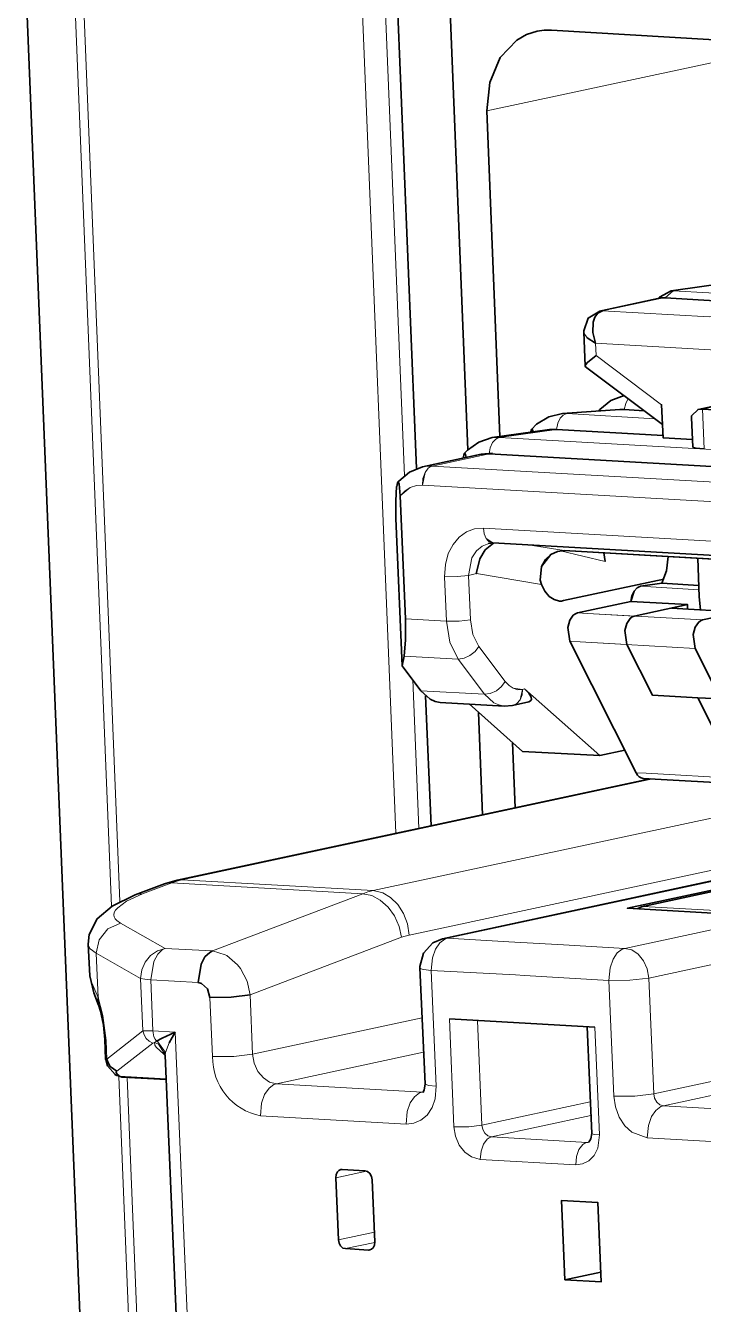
# Model space of a CAD drawing. Header units: millimetres. Extents: x 0 to 174, y 0 to 33.
# Drawn here: x 26.855 to 27.322, y 26.521 to 27.403 of the extents above; entities that cross this region are included whole.
import ezdxf

# ---------------------------------------------------------------- set-up
doc = ezdxf.new("R2010")
doc.units = ezdxf.units.MM
doc.layers.add('PDF_Geomertry', color=7, linetype='Continuous', true_color=0x405f80)

# ---------------------------------------------------------------- blocks, each defined once
blk = doc.blocks.new('SYM_BSB04473_001')
at = {"layer": 'PDF_Geomertry', "color": 7, "lineweight": 13}
for points in [[(-0.4041, 2.97438), (-0.40396, 2.96882), (-0.40368, 2.96327), (-0.3891, 2.60465)], [(-0.58521, 2.31104), (-0.61104, 2.95021), (-0.41965, 2.96313), (-0.39507, 2.35813)], [(-0.61104, 2.95021), (-0.61424, 2.94993), (-0.61687, 2.94952), (-0.5909, 2.30785)], [(-0.14424, 2.89646), (-0.33229, 2.85618)], [(-0.13701, 2.72299), (-0.17896, 2.7141), (-0.25271, 2.71826), (-0.21063, 2.72729)], [(-0.26549, 2.70368), (-0.26521, 2.70257), (-0.26312, 2.69979)], [(-0.21188, 2.65354), (-0.25701, 2.68757), (-0.25743, 2.6959), (-0.17424, 2.69118), (-0.1259, 2.70146), (-0.17424, 2.69118), (-0.25743, 2.6959), (-0.25701, 2.68757), (-0.21188, 2.65354), (-0.25701, 2.68757), (-0.25743, 2.6959), (-0.17424, 2.69118), (-0.12326, 2.70202), (0.27146, 2.67965)], [(-0.3766, 2.61077), (-0.37326, 2.61132), (-0.36993, 2.61132), (-0.33062, 2.61979), (-0.36993, 2.61132), (-0.37326, 2.61132), (-0.3766, 2.61077), (-0.37326, 2.61132), (-0.36993, 2.61132), (-0.33062, 2.61979), (-0.32993, 2.62382), (-0.3284, 2.62743), (-0.32618, 2.62993), (-0.32493, 2.63063), (-0.32368, 2.63104), (0.35854, 2.59229)], [(0.33799, 2.55549), (0.33285, 2.56215), (0.32701, 2.56715), (0.32063, 2.57063), (0.31215, 2.57257), (0.3516, 2.5809), (0.35229, 2.58507), (0.35382, 2.58868), (0.3559, 2.59118), (0.35715, 2.59188), (0.35854, 2.59229), (-0.32368, 2.63104), (-0.32493, 2.63063), (-0.32618, 2.62993), (-0.3284, 2.62743), (-0.32993, 2.62382), (-0.33062, 2.61979)], [(-0.32965, 2.61993), (-0.33299, 2.61993), (-0.33618, 2.61952)], [(0.30563, 2.55924), (-0.3766, 2.59813), (-0.3809, 2.59785), (-0.38507, 2.59646), (-0.38882, 2.5941), (-0.39201, 2.59077), (-0.38882, 2.5941), (-0.38507, 2.59646), (-0.3809, 2.59785), (-0.3766, 2.59813), (-0.37493, 2.60688), (-0.37271, 2.60979), (-0.37132, 2.61077), (-0.36993, 2.61132), (0.31215, 2.57257)], [(0.30563, 2.55924), (0.3059, 2.56382), (0.30729, 2.56799), (0.30951, 2.57104), (0.31076, 2.57202), (0.31215, 2.57257), (-0.36993, 2.61132), (-0.37132, 2.61077), (-0.37271, 2.60979), (-0.37493, 2.60688), (-0.37632, 2.60271), (-0.3766, 2.59813)], [(0.3216, 2.55021), (0.31424, 2.55674), (0.30993, 2.55854), (0.30563, 2.55924), (-0.3766, 2.59813), (-0.3809, 2.59785), (-0.38507, 2.59646), (-0.39201, 2.59077)], [(0.26604, 2.53424), (-0.33465, 2.5684), (-0.34076, 2.56799), (-0.34632, 2.56591), (-0.35132, 2.56229), (-0.35563, 2.55729), (-0.35896, 2.55104), (-0.3609, 2.54354), (-0.36146, 2.53493), (-0.36007, 2.50438), (-0.3884, 2.5059), (-0.36007, 2.50438), (-0.36146, 2.53493), (-0.35271, 2.53507), (-0.34493, 2.5359), (-0.34257, 2.54813), (-0.33951, 2.55285), (-0.33563, 2.55618), (-0.33104, 2.55799), (-0.33563, 2.55618), (-0.33951, 2.55285), (-0.34257, 2.54813), (-0.34493, 2.5359), (-0.35271, 2.53507), (-0.36146, 2.53493), (-0.3609, 2.54354), (-0.35896, 2.55104), (-0.35563, 2.55729), (-0.35132, 2.56229), (-0.34632, 2.56591), (-0.34076, 2.56799), (-0.33465, 2.5684), (0.26604, 2.53424)], [(0.32521, 2.46535), (0.29701, 2.46701), (0.29576, 2.49757), (0.29451, 2.5059), (0.29187, 2.51396), (0.28785, 2.52104), (0.28271, 2.52688), (0.27687, 2.53104), (0.26604, 2.53424), (-0.33465, 2.5684), (-0.34076, 2.56799), (-0.34632, 2.56591), (-0.35132, 2.56229), (-0.35563, 2.55729), (-0.35896, 2.55104), (-0.3609, 2.54354), (-0.36146, 2.53493), (-0.36007, 2.50438), (-0.3884, 2.5059)], [(-0.33465, 2.5684), (-0.3341, 2.56451), (-0.33271, 2.56132), (-0.33174, 2.56007), (-0.33062, 2.5591), (-0.32826, 2.55827)], [(-0.33104, 2.55799), (-0.33563, 2.55618), (-0.33951, 2.55285), (-0.34257, 2.54813), (-0.34493, 2.5359), (-0.35271, 2.53507), (-0.36146, 2.53493)], [(-0.3009, 2.5566), (-0.27896, 2.55299)], [(-0.30632, 2.45771), (-0.30771, 2.45729), (-0.3141, 2.45813), (-0.31701, 2.45993), (-0.31979, 2.46285), (-0.33785, 2.48702), (-0.34188, 2.49521), (-0.34354, 2.50535), (-0.34493, 2.5359), (-0.33937, 2.53715), (-0.29465, 2.52965)], [(-0.33785, 2.48702), (-0.34035, 2.48354), (-0.34396, 2.48063), (-0.34799, 2.47882), (-0.35201, 2.47827), (-0.35771, 2.48979), (-0.36007, 2.50438), (-0.35132, 2.50438), (-0.34354, 2.50535)], [(-0.23076, 2.50785), (-0.26285, 2.50965), (-0.26993, 2.51007), (-0.26285, 2.50965), (-0.18368, 2.50521), (-0.26285, 2.50965), (-0.26993, 2.51007)], [(-0.2359, 2.48826), (-0.26799, 2.49007), (-0.27507, 2.49049), (-0.26799, 2.49007), (-0.18882, 2.48563), (-0.26799, 2.49007), (-0.27507, 2.49049)], [(-0.31979, 2.46285), (-0.32229, 2.45924), (-0.32576, 2.45632), (-0.32993, 2.45451), (-0.33382, 2.45396), (-0.35201, 2.47827), (-0.38937, 2.48035)], [(-0.37924, 2.36146), (-0.3834, 2.4641)], [(-0.37771, 2.45646), (-0.33382, 2.45396), (-0.32757, 2.44813), (-0.3241, 2.4466), (-0.32049, 2.4459)], [(-0.31465, 2.44632), (-0.31312, 2.44688), (-0.31174, 2.44771), (-0.30938, 2.45007), (-0.30799, 2.45354), (-0.30771, 2.45729)], [(-0.02465, 2.41021), (-0.00437, 2.4091), (0.00826, 2.40841), (-0.41063, 2.31868), (-0.54243, 2.32618), (-0.5459, 2.32521), (-0.54952, 2.32396), (-0.55201, 2.32396), (-0.55451, 2.32327)], [(-0.3859, 2.28799), (0.03299, 2.37785), (0.03188, 2.38535), (0.02924, 2.39257), (0.02521, 2.39882), (0.02035, 2.40368), (0.01479, 2.40688), (0.00826, 2.40841), (0.00924, 2.40854), (0.01021, 2.40854)], [(-0.15896, 2.39591), (-0.22243, 2.39952), (-0.22951, 2.39993)], [(-0.21799, 2.39563), (-0.54243, 2.32618), (-0.5441, 2.32604), (-0.54576, 2.3259)], [(-0.36285, 2.28549), (-0.36118, 2.28577), (-0.35951, 2.28577), (-0.16007, 2.32854)], [(-0.56965, 2.31632), (-0.54952, 2.32396), (-0.41771, 2.31646), (-0.41424, 2.31771), (-0.41063, 2.31868), (-0.4041, 2.31715), (-0.39868, 2.31396), (-0.39368, 2.3091), (-0.38965, 2.30285), (-0.38701, 2.29563), (-0.3859, 2.28799), (-0.38854, 2.28729), (-0.39118, 2.28646), (-0.39285, 2.29396), (-0.3959, 2.30118), (-0.40035, 2.30729), (-0.40576, 2.31215), (-0.4116, 2.31521), (-0.41771, 2.31646), (-0.52146, 2.27702), (-0.5541, 2.27882), (-0.5559, 2.27799), (-0.5591, 2.27479), (-0.56187, 2.26979), (-0.56396, 2.25715), (-0.56812, 2.25757), (-0.5709, 2.25813), (-0.56937, 2.22188), (-0.56243, 2.22188), (-0.56174, 2.21785), (-0.5609, 2.21618), (-0.55993, 2.21493), (-0.56132, 2.21396), (-0.55868, 2.21285), (-0.5541, 2.20549), (-0.5541, 2.20493)], [(-0.02132, 2.30118), (-0.22063, 2.2584), (-0.22174, 2.26465), (-0.22438, 2.27035), (-0.22812, 2.27479), (-0.23243, 2.27771), (-0.23715, 2.27882), (-0.03785, 2.3216)], [(-0.14368, 2.32604), (-0.14299, 2.32521), (-0.22451, 2.30771), (-0.15382, 2.30368), (-0.07243, 2.32118), (-0.06521, 2.3216)], [(-0.57465, 2.31563), (-0.57229, 2.31618), (-0.56965, 2.31632), (-0.58076, 2.31132), (-0.58674, 2.30688), (-0.58826, 2.30507), (-0.5891, 2.30354), (-0.58937, 2.30202), (-0.5891, 2.30063), (-0.58854, 2.29924), (-0.58729, 2.29799), (-0.58479, 2.29618)], [(-0.39118, 2.28646), (-0.49549, 2.24674), (-0.49757, 2.25618), (-0.50215, 2.26493), (-0.5041, 2.26757), (-0.5116, 2.27382), (-0.51257, 2.27438), (-0.52146, 2.27702)], [(-0.3784, 2.26549), (-0.3784, 2.26535), (-0.37826, 2.26521), (-0.37812, 2.26507), (-0.37771, 2.26479), (-0.37604, 2.26438), (-0.37063, 2.26368), (-0.36979, 2.27229), (-0.36771, 2.27827), (-0.36465, 2.28271), (-0.36132, 2.28521), (-0.35951, 2.28577), (-0.31715, 2.28341), (-0.27951, 2.28118), (-0.23715, 2.27882), (-0.23896, 2.27827), (-0.24243, 2.27577), (-0.24535, 2.27132), (-0.24743, 2.26535), (-0.24826, 2.25674), (-0.23368, 2.25688), (-0.22063, 2.2584), (-0.21729, 2.17854), (-0.23021, 2.17702), (-0.24479, 2.17688), (-0.24368, 2.16952), (-0.24104, 2.16257), (-0.23715, 2.1566), (-0.23229, 2.15215), (-0.22174, 2.14827), (-0.2209, 2.15674), (-0.21882, 2.16285), (-0.2159, 2.16715), (-0.21243, 2.16979), (-0.21063, 2.17035), (-0.11035, 2.16465)], [(-0.60701, 2.28174), (-0.6066, 2.28007), (-0.60563, 2.2784), (-0.6016, 2.27549), (-0.60021, 2.24507), (-0.60549, 2.25715), (-0.60604, 2.25979)], [(-0.4709, 0.43118), (-0.54715, 2.22104), (-0.56243, 2.22188), (-0.56396, 2.25715), (-0.53132, 2.25535)], [(-0.24479, 2.17688), (-0.24826, 2.25674), (-0.30632, 2.26007), (-0.31257, 2.26049), (-0.37063, 2.26368), (-0.36715, 2.18382)], [(-0.59563, 2.21604), (-0.59563, 2.21604), (-0.59549, 2.2159), (-0.59535, 2.21577), (-0.59465, 2.21535), (-0.59687, 2.23257), (-0.60021, 2.24507)], [(-0.3759, 2.20729), (-0.47729, 2.18549), (-0.48201, 2.1866), (-0.48632, 2.18951), (-0.49021, 2.19396), (-0.49271, 2.19966), (-0.49382, 2.2059), (-0.50674, 2.20438), (-0.52132, 2.20424), (-0.52313, 2.24507)], [(-0.37688, 2.2309), (-0.49382, 2.2059), (-0.49549, 2.24674)], [(-0.59465, 2.21535), (-0.5941, 2.20257), (-0.56937, 2.22188), (-0.56854, 2.21924), (-0.56701, 2.21674), (-0.56507, 2.21479), (-0.56257, 2.21354)], [(-0.35507, 2.1559), (-0.35813, 2.23021)], [(-0.33882, 2.2291), (-0.33576, 2.15702), (-0.34479, 2.1559), (-0.35507, 2.1559), (-0.35396, 2.14938), (-0.35132, 2.14327), (-0.34757, 2.1384), (-0.34285, 2.13507), (-0.33688, 2.1334), (-0.33632, 2.1391), (-0.33465, 2.14396), (-0.33215, 2.14729), (-0.33062, 2.14827), (-0.3291, 2.14882), (-0.26326, 2.14507), (-0.26174, 2.14549)], [(-0.25465, 2.15021), (-0.25785, 2.22452)], [(-0.55493, 2.2059), (-0.56021, 2.21063), (-0.56104, 2.21216), (-0.56132, 2.21396), (-0.56257, 2.21354), (-0.58743, 2.19424)], [(-0.55993, 2.21479), (-0.55896, 2.21438), (-0.55382, 2.20715), (-0.5541, 2.20549)], [(-0.55132, 2.21368), (-0.55382, 2.20715)], [(-0.55424, 2.20577), (-0.55465, 2.20577), (-0.55493, 2.2059), (-0.55424, 2.20535)], [(-0.59424, 2.20257), (-0.59507, 2.20215)], [(-0.10035, 2.20354), (-0.21729, 2.17854), (-0.21674, 2.17549), (-0.21521, 2.17285), (-0.21312, 2.17104), (-0.21063, 2.17035), (-0.09993, 2.1941)], [(-0.58854, 2.19188), (-0.58715, 2.19104), (-0.58549, 2.19076), (-0.58452, 2.19021), (-0.5834, 2.19007)], [(-0.50521, 0.19743), (-0.58604, 2.19049)], [(-0.5534, 2.18896), (-0.58549, 2.19076), (-0.58563, 2.19091)], [(-0.52715, 0.88146), (-0.58021, 2.18979)], [(-0.48826, 2.16341), (-0.38799, 2.15771), (-0.38715, 2.16632), (-0.38507, 2.17229), (-0.38215, 2.1766), (-0.37868, 2.17924), (-0.37688, 2.17979), (-0.37632, 2.17979), (-0.37562, 2.17993)], [(-0.37493, 2.18549), (-0.37493, 2.18549), (-0.37493, 2.18535), (-0.37479, 2.18521), (-0.37424, 2.18493), (-0.37257, 2.18438), (-0.36715, 2.18382), (-0.36798, 2.17521), (-0.37007, 2.1691), (-0.37354, 2.16396), (-0.37771, 2.16035), (-0.38271, 2.15827), (-0.38799, 2.15771)], [(-0.26104, 2.17299), (-0.33576, 2.15702), (-0.33507, 2.15396), (-0.33368, 2.15146), (-0.3316, 2.14966), (-0.3291, 2.14882), (-0.26063, 2.16354)], [(-0.22174, 2.14827), (-0.12132, 2.14257), (-0.12063, 2.15104), (-0.1184, 2.15715), (-0.11549, 2.16146), (-0.11202, 2.16396), (-0.11035, 2.16465), (-0.10868, 2.16465), (-0.10701, 2.16493)], [(-0.27104, 2.12965), (-0.26632, 2.13021), (-0.26201, 2.13243), (-0.2584, 2.13604), (-0.2559, 2.14104), (-0.25465, 2.15021), (-0.2584, 2.15063), (-0.25965, 2.15091), (-0.25993, 2.15118), (-0.26007, 2.15118), (-0.26007, 2.15132), (-0.26007, 2.15132)], [(-0.33688, 2.1334), (-0.27104, 2.12965), (-0.27049, 2.13535), (-0.26882, 2.14021), (-0.26618, 2.14354), (-0.26479, 2.14452), (-0.26326, 2.14507), (-0.26257, 2.14507), (-0.26201, 2.14521)], [(-0.43646, 2.12077), (-0.41535, 2.12535)], [(-0.40979, 2.08327), (-0.43465, 2.07799)], [(-0.42965, 2.07188), (-0.40951, 2.07618)], [(-0.41201, 2.07132), (-0.41396, 2.0709)]]:
    blk.add_lwpolyline(points, dxfattribs=at)
at = {"layer": 'PDF_Geomertry', "color": 7, "lineweight": 35}
for points in [[(-0.39549, 2.97424), (-0.39535, 2.96854), (-0.39521, 2.96285), (-0.38076, 2.60952)], [(-0.35965, 2.97313), (-0.35965, 2.97174), (-0.35951, 2.97049), (-0.34549, 2.62243)], [(-0.32326, 2.6316), (-0.33229, 2.85618), (-0.33035, 2.87577), (-0.32313, 2.89285), (-0.31174, 2.90479), (-0.30493, 2.90882), (-0.29771, 2.91118), (-0.29271, 2.91188), (-0.28771, 2.91188), (-0.03979, 2.89702), (-0.03813, 2.89702), (-0.03646, 2.89729), (-0.03229, 2.8991), (-0.02882, 2.90229), (-0.02618, 2.90688), (-0.02493, 2.91563), (-0.02451, 2.92396), (-0.02271, 2.93188)], [(-0.13701, 2.72299), (-0.20952, 2.72715), (-0.21021, 2.72715), (-0.21063, 2.72729), (-0.21229, 2.72715), (-0.25465, 2.71813), (-0.25368, 2.71826), (-0.25271, 2.71826), (-0.2559, 2.7166), (-0.25785, 2.71382), (-0.25896, 2.71049), (-0.25924, 2.70326), (-0.25743, 2.6959), (-0.26312, 2.69979), (-0.25743, 2.6959), (-0.25924, 2.70326), (-0.25896, 2.71049), (-0.25785, 2.71382), (-0.2559, 2.7166), (-0.25271, 2.71826), (-0.25368, 2.71826), (-0.25465, 2.71813), (-0.21229, 2.72715), (-0.21063, 2.72729), (-0.21021, 2.72715), (-0.20952, 2.72715), (-0.13701, 2.72299)], [(-0.26312, 2.69979), (-0.25743, 2.6959), (-0.25924, 2.70326), (-0.25896, 2.71049), (-0.25785, 2.71382), (-0.2559, 2.7166), (-0.25271, 2.71826), (-0.25368, 2.71826), (-0.25465, 2.71813), (-0.21229, 2.72715)], [(-0.25451, 2.71813), (-0.26243, 2.71327), (-0.26549, 2.70451), (-0.26549, 2.70368), (-0.26451, 2.68035)], [(-0.25701, 2.68757), (-0.26299, 2.68271), (-0.26424, 2.68118), (-0.26451, 2.68035), (-0.26424, 2.67979), (-0.21118, 2.63993)], [(-0.2541, 2.64924), (-0.25437, 2.64993), (-0.25451, 2.65007), (-0.25465, 2.65007), (-0.25479, 2.64993), (-0.25479, 2.64993), (-0.25521, 2.64924), (-0.25479, 2.64993), (-0.25437, 2.65035), (-0.24688, 2.65646), (-0.23771, 2.65993), (-0.24688, 2.65646), (-0.25437, 2.65035), (-0.25479, 2.64993)], [(-0.21188, 2.65354), (-0.2109, 2.63077), (-0.21188, 2.65354), (-0.2109, 2.63077), (-0.19062, 2.62952), (-0.2109, 2.63077)], [(-0.12882, 2.64743), (-0.18368, 2.65049), (-0.18674, 2.65035), (-0.19118, 2.64591), (-0.19118, 2.64465), (-0.19035, 2.62452), (-0.19035, 2.62452), (-0.19035, 2.62438), (-0.19021, 2.62438), (-0.18979, 2.6241), (-0.18826, 2.62368), (-0.18257, 2.62313)], [(-0.18257, 2.62313), (-0.18826, 2.62368), (-0.18979, 2.6241), (-0.19021, 2.62438), (-0.19035, 2.62438), (-0.19035, 2.62452), (-0.19035, 2.62452), (-0.19118, 2.64465), (-0.19118, 2.64591), (-0.18674, 2.65035), (-0.13924, 2.66049), (-0.18674, 2.65035), (-0.18368, 2.65049), (-0.12882, 2.64743)], [(-0.30049, 2.63479), (-0.3009, 2.63632), (-0.30104, 2.6366), (-0.30118, 2.63674), (-0.30132, 2.63674), (-0.30146, 2.6366), (-0.30201, 2.63479), (-0.30146, 2.6366), (-0.29799, 2.64007), (-0.28965, 2.64521), (-0.28021, 2.64743), (-0.24076, 2.65021), (-0.23757, 2.65021), (-0.22382, 2.64938), (-0.23757, 2.65021), (-0.24076, 2.65021), (-0.28021, 2.64743), (-0.28965, 2.64521), (-0.29799, 2.64007), (-0.30146, 2.6366)], [(0.3516, 2.5809), (-0.33062, 2.61979), (-0.33715, 2.61924), (-0.3766, 2.61077), (-0.38563, 2.60715), (-0.39299, 2.60091), (-0.39368, 2.60007), (-0.39354, 2.60021), (-0.39354, 2.60021), (-0.3934, 2.60021), (-0.3934, 2.60021), (-0.39312, 2.59993), (-0.39285, 2.5991), (-0.39201, 2.59077), (-0.3884, 2.5059), (-0.38826, 2.4916), (-0.38937, 2.48035), (-0.39063, 2.47368), (-0.39493, 2.57507), (-0.39507, 2.57743), (-0.39507, 2.58729), (-0.39451, 2.59716), (-0.39507, 2.58729), (-0.39507, 2.57743), (-0.39493, 2.57507), (-0.39063, 2.47368), (-0.37771, 2.45646), (-0.37146, 2.45063), (-0.36798, 2.4491), (-0.36438, 2.44841), (-0.32049, 2.4459), (-0.31465, 2.44632), (-0.3034, 2.44882), (-0.30215, 2.44938), (-0.3016, 2.45035), (-0.30174, 2.45202), (-0.3034, 2.45465), (-0.30632, 2.45771), (-0.25451, 2.41174), (-0.30632, 2.45771), (-0.3034, 2.45465), (-0.30174, 2.45202), (-0.3016, 2.45035), (-0.30215, 2.44938), (-0.3034, 2.44882), (-0.31465, 2.44632), (-0.32049, 2.4459), (-0.36438, 2.44841), (-0.36798, 2.4491), (-0.37146, 2.45063), (-0.37771, 2.45646), (-0.39063, 2.47368), (-0.38937, 2.48035), (-0.38826, 2.4916), (-0.3884, 2.5059), (-0.39201, 2.59077), (-0.3884, 2.5059), (-0.38826, 2.4916), (-0.38937, 2.48035), (-0.39063, 2.47368)], [(-0.3284, 2.62007), (-0.33618, 2.61952), (-0.3766, 2.61077), (-0.38563, 2.60715), (-0.39299, 2.60091), (-0.39396, 2.59979)], [(0.3516, 2.5809), (-0.33062, 2.61979), (-0.33715, 2.61924), (-0.3766, 2.61077), (-0.38563, 2.60715), (-0.39299, 2.60091), (-0.39368, 2.60007), (-0.39354, 2.60021), (-0.39354, 2.60021), (-0.3934, 2.60021), (-0.3934, 2.60021), (-0.39312, 2.59993), (-0.39285, 2.5991), (-0.39201, 2.59077)], [(-0.39451, 2.59716), (-0.39507, 2.58729), (-0.39507, 2.57743), (-0.39493, 2.57507), (-0.39063, 2.47368), (-0.37771, 2.45646), (-0.37146, 2.45063), (-0.36798, 2.4491), (-0.36438, 2.44841), (-0.32049, 2.4459), (-0.31465, 2.44632), (-0.3034, 2.44882), (-0.30215, 2.44938), (-0.3016, 2.45035), (-0.30174, 2.45202), (-0.3034, 2.45465), (-0.30632, 2.45771), (-0.25451, 2.41174)], [(-0.39382, 2.59993), (-0.39396, 2.59993), (-0.39437, 2.59716), (-0.39368, 2.60021), (-0.39437, 2.59716)], [(-0.32771, 2.55813), (-0.3334, 2.55354), (-0.33715, 2.54743), (-0.33937, 2.53799), (-0.33937, 2.53715)], [(0.27243, 2.5241), (-0.32826, 2.55827), (-0.33104, 2.55799), (-0.32826, 2.55827), (0.27243, 2.5241)], [(0.38049, 2.40604), (0.3366, 2.40854), (0.32632, 2.41174), (0.31854, 2.41896), (0.30035, 2.44313), (0.29535, 2.45229), (0.29229, 2.46799), (0.29104, 2.49868), (0.29062, 2.50229), (0.28632, 2.51424), (0.27993, 2.52118), (0.27243, 2.5241), (-0.32826, 2.55827), (-0.33104, 2.55799)], [(-0.21035, 2.53327), (-0.27951, 2.51854), (-0.28076, 2.51827), (-0.28215, 2.51827), (-0.2859, 2.51924), (-0.28937, 2.52146), (-0.29229, 2.52507), (-0.29465, 2.52965), (-0.29563, 2.53271), (-0.29465, 2.54215), (-0.29187, 2.54688), (-0.28813, 2.55035), (-0.28368, 2.55243), (-0.27896, 2.55299), (-0.17937, 2.54729), (-0.17618, 2.54716), (-0.16799, 2.5466), (-0.15826, 2.54549), (-0.1484, 2.54424), (-0.1291, 2.54104), (-0.10549, 2.53965)], [(-0.2116, 2.53049), (-0.22632, 2.5284), (-0.22743, 2.52799), (-0.22868, 2.52729), (-0.23076, 2.52507), (-0.23313, 2.51799), (-0.19396, 2.51576), (-0.19396, 2.51424), (-0.19396, 2.51271), (-0.19396, 2.51424), (-0.19396, 2.51576), (-0.23313, 2.51799), (-0.23229, 2.52188), (-0.23076, 2.52507), (-0.22868, 2.52729), (-0.22743, 2.52799), (-0.22632, 2.5284), (-0.2116, 2.53049), (-0.20854, 2.5391), (-0.20743, 2.54896), (-0.20854, 2.5391), (-0.2116, 2.53049), (-0.18632, 2.52896), (-0.2116, 2.53049), (-0.20854, 2.5391), (-0.20743, 2.54896)], [(-0.19396, 2.51576), (-0.20507, 2.5134), (-0.15799, 2.51063), (-0.18368, 2.50521), (-0.18507, 2.50465), (-0.18646, 2.50354), (-0.18882, 2.50021), (-0.19021, 2.49521), (-0.18882, 2.48563), (-0.17132, 2.45077)], [(-0.15799, 2.51063), (-0.20507, 2.5134), (-0.19396, 2.51576), (-0.23076, 2.50785), (-0.23215, 2.50729), (-0.23354, 2.50632), (-0.2359, 2.50285), (-0.23715, 2.49785), (-0.2359, 2.48826), (-0.21826, 2.4534), (-0.18701, 2.4516), (-0.15896, 2.39591)], [(-0.15396, 2.39201), (-0.22451, 2.39604), (-0.22604, 2.39632), (-0.22729, 2.39715), (-0.22854, 2.39827), (-0.22951, 2.39993), (-0.27507, 2.49049), (-0.27646, 2.50007), (-0.27507, 2.50507), (-0.27271, 2.50854), (-0.27132, 2.50952), (-0.26993, 2.51007), (-0.23313, 2.51799), (-0.26993, 2.51007), (-0.27132, 2.50952), (-0.27271, 2.50854), (-0.27507, 2.50507), (-0.27646, 2.50007), (-0.27507, 2.49049), (-0.22951, 2.39993), (-0.22854, 2.39827), (-0.22729, 2.39715), (-0.22604, 2.39632), (-0.22451, 2.39604), (-0.15396, 2.39201)], [(-0.15896, 2.39591), (-0.18701, 2.4516), (-0.17132, 2.45077), (-0.18882, 2.48563), (-0.19021, 2.49521), (-0.18882, 2.50021), (-0.18646, 2.50354), (-0.18507, 2.50465), (-0.18368, 2.50521), (-0.15799, 2.51063)], [(-0.17132, 2.45077), (-0.18701, 2.4516), (-0.15896, 2.39591)], [(-0.15396, 2.39201), (-0.22451, 2.39604), (-0.22604, 2.39632), (-0.22729, 2.39715), (-0.22854, 2.39827), (-0.22951, 2.39993), (-0.27507, 2.49049), (-0.27646, 2.50007), (-0.27507, 2.50507), (-0.27271, 2.50854), (-0.27132, 2.50952), (-0.26993, 2.51007), (-0.23313, 2.51799)], [(-0.37076, 2.36326), (-0.37451, 2.45285)], [(-0.34451, 2.44729), (-0.30785, 2.41465), (-0.25451, 2.41174), (-0.23729, 2.41535)], [(-0.33812, 2.44146), (-0.33521, 2.3709)], [(-0.31285, 2.37577), (-0.31465, 2.42077)], [(-0.60021, 2.24507), (-0.59993, 2.23979), (-0.60326, 2.24813), (-0.60604, 2.25979), (-0.60701, 2.28174), (-0.60632, 2.28841), (-0.6009, 2.29924), (-0.59048, 2.30799), (-0.57465, 2.31563), (-0.55451, 2.32327), (-0.54576, 2.3259), (-0.21965, 2.39577)], [(-0.14465, 2.32757), (-0.16007, 2.32854), (-0.16174, 2.32854), (-0.1634, 2.32826), (-0.36285, 2.28549), (-0.36965, 2.28271), (-0.37604, 2.27563), (-0.3784, 2.26632), (-0.3784, 2.26549), (-0.37493, 2.18549), (-0.37549, 2.18118), (-0.37646, 2.17952)], [(-0.06521, 2.3216), (-0.15715, 2.30202), (-0.23549, 2.30646), (-0.14368, 2.32604), (-0.1491, 2.32396)], [(-0.22563, 2.30757), (-0.14479, 2.32493), (-0.14299, 2.32521)], [(-0.22451, 2.30771), (-0.22563, 2.30757), (-0.22868, 2.30604)], [(-0.52146, 2.27702), (-0.52326, 2.27604), (-0.5266, 2.27299), (-0.52924, 2.26799), (-0.53132, 2.25535), (-0.52896, 2.25465), (-0.52479, 2.2509), (-0.52313, 2.24507), (-0.50854, 2.24521), (-0.49549, 2.24674)], [(-0.59507, 2.20215), (-0.59563, 2.21604), (-0.5966, 2.22591), (-0.59854, 2.23549), (-0.59993, 2.23993)], [(-0.25785, 2.22452), (-0.35813, 2.23021)], [(-0.26326, 2.22479), (-0.26007, 2.15132), (-0.26063, 2.14743), (-0.26201, 2.14521)], [(-0.55993, 2.21479), (-0.55604, 2.21688), (-0.54715, 2.22104), (-0.55132, 2.21368)], [(-0.47771, 0.40882), (-0.5541, 2.20493), (-0.55479, 2.20729)], [(-0.5884, 2.19188), (-0.59382, 2.19785), (-0.59493, 2.20215)], [(-0.5534, 2.1884), (-0.5834, 2.19007), (-0.58396, 2.19007), (-0.58854, 2.19188), (-0.58868, 2.19188), (-0.58729, 2.19118), (-0.58563, 2.19091), (-0.58729, 2.19243), (-0.58771, 2.1934), (-0.58771, 2.19382), (-0.58743, 2.19424), (-0.59188, 2.19743), (-0.5934, 2.19993), (-0.5941, 2.20257)], [(-0.25382, 2.05563), (-0.27854, 2.05035), (-0.2809, 2.10493), (-0.25576, 2.10354), (-0.25354, 2.04896), (-0.27854, 2.05035)]]:
    blk.add_lwpolyline(points, dxfattribs=at)
blk.add_lwpolyline([(-0.65021, 2.95007), (-0.4809, -1.22229, 0.342168), (0.09215, -1.98035)], format="xyb", dxfattribs=at)
for points in [[(-0.20521, 2.73202), (-0.16299, 2.73799), (-0.20521, 2.73202), (-0.20451, 2.73202), (-0.20382, 2.73202), (-0.20451, 2.73202), (-0.20521, 2.73202), (-0.2134, 2.72771), (-0.21424, 2.72674), (-0.2134, 2.72771)], [(-0.21118, 2.63993), (-0.26424, 2.67979), (-0.26451, 2.68035), (-0.26549, 2.70368), (-0.26549, 2.70451), (-0.26243, 2.71327), (-0.25451, 2.71813), (-0.26243, 2.71327), (-0.26549, 2.70451), (-0.26549, 2.70368), (-0.26451, 2.68035), (-0.26424, 2.68118), (-0.26299, 2.68271), (-0.25701, 2.68757), (-0.26299, 2.68271), (-0.26424, 2.68118), (-0.26451, 2.68035), (-0.26424, 2.67979)], [(-0.34785, 2.61993), (-0.34576, 2.62216), (-0.33785, 2.62785), (-0.32868, 2.6309), (-0.28924, 2.63646), (-0.32868, 2.6309), (-0.33785, 2.62785), (-0.34576, 2.62216), (-0.34785, 2.61993), (-0.34771, 2.62007), (-0.34757, 2.62007), (-0.34757, 2.62007), (-0.34729, 2.61979), (-0.34701, 2.61924), (-0.3466, 2.61729), (-0.34701, 2.61924), (-0.34729, 2.61979), (-0.34757, 2.62007), (-0.34757, 2.62007), (-0.34771, 2.62007), (-0.34785, 2.61993), (-0.34854, 2.61674)], [(-0.2109, 2.63243), (-0.28424, 2.6366), (-0.2891, 2.63646), (-0.28424, 2.6366)], [(-0.3334, 2.55354), (-0.32771, 2.55813), (-0.3334, 2.55354), (-0.33715, 2.54743), (-0.33937, 2.53799), (-0.33937, 2.53715), (-0.33937, 2.53799), (-0.33715, 2.54743)], [(-0.29465, 2.54215), (-0.29563, 2.53271), (-0.29465, 2.52965), (-0.29563, 2.53271), (-0.29465, 2.54215), (-0.29187, 2.54688), (-0.28813, 2.55035), (-0.28368, 2.55243), (-0.27896, 2.55299), (-0.17937, 2.54729), (-0.17618, 2.54716), (-0.16799, 2.5466), (-0.15826, 2.54549), (-0.1484, 2.54424), (-0.1291, 2.54104), (-0.10549, 2.53965), (-0.1291, 2.54104), (-0.1484, 2.54424), (-0.15826, 2.54549), (-0.16799, 2.5466), (-0.17618, 2.54716), (-0.27896, 2.55299), (-0.28368, 2.55243), (-0.28813, 2.55035)], [(-0.25076, 2.54549), (-0.25174, 2.55146)], [(-0.1859, 2.52118), (-0.18507, 2.51216), (-0.1859, 2.52118), (-0.18701, 2.54771)], [(-0.30785, 2.41465), (-0.34451, 2.44729), (-0.30785, 2.41465), (-0.25451, 2.41174), (-0.23729, 2.41535), (-0.25451, 2.41174)], [(-0.40951, 2.07646), (-0.41132, 2.11938), (-0.41188, 2.1216), (-0.41285, 2.12368), (-0.41451, 2.12493), (-0.41632, 2.12549), (-0.43201, 2.12646), (-0.43243, 2.12646), (-0.43299, 2.12632), (-0.43424, 2.12577), (-0.43535, 2.12479), (-0.43618, 2.12299), (-0.43646, 2.12077), (-0.43465, 2.07799), (-0.4341, 2.07563), (-0.43313, 2.07368), (-0.43146, 2.07229), (-0.42965, 2.07188), (-0.41396, 2.0709), (-0.41354, 2.0709), (-0.41299, 2.07104), (-0.41174, 2.07146), (-0.41077, 2.07243), (-0.40979, 2.07424)]]:
    blk.add_lwpolyline(points, close=True, dxfattribs=at)
at = {"layer": 'PDF_Geomertry', "color": 7, "lineweight": 13}
for points in [[(-0.13007, 2.72785), (-0.08812, 2.73382), (-0.13007, 2.72785), (-0.20382, 2.73202), (-0.20952, 2.72715), (-0.20382, 2.73202), (-0.16174, 2.73799), (-0.20382, 2.73202)], [(-0.25271, 2.71826), (-0.17896, 2.7141), (-0.13701, 2.72299), (-0.17896, 2.7141), (-0.25271, 2.71826), (-0.21063, 2.72729)], [(-0.26312, 2.69979), (-0.26521, 2.70257), (-0.26549, 2.70368), (-0.26521, 2.70257)], [(-0.13632, 2.66077), (-0.18368, 2.65049), (-0.18257, 2.62313), (-0.18368, 2.65049), (-0.13632, 2.66077), (-0.13632, 2.66701), (-0.10312, 2.67174), (-0.13632, 2.66701)], [(-0.23757, 2.65021), (-0.2366, 2.65438), (-0.23493, 2.65785), (-0.2366, 2.65438), (-0.23757, 2.65021), (-0.27701, 2.64743), (-0.27868, 2.64757), (-0.28021, 2.64743), (-0.27868, 2.64757), (-0.27701, 2.64743)], [(-0.27701, 2.64743), (-0.2166, 2.64396), (-0.27701, 2.64743), (-0.2784, 2.64715), (-0.27965, 2.64646), (-0.28187, 2.64424), (-0.2834, 2.64076), (-0.28424, 2.6366), (-0.32368, 2.63104), (-0.32618, 2.63104), (-0.32868, 2.6309), (-0.32618, 2.63104), (-0.32368, 2.63104), (-0.28424, 2.6366), (-0.2834, 2.64076), (-0.28187, 2.64424), (-0.27965, 2.64646), (-0.2784, 2.64715)], [(-0.3766, 2.59813), (0.30563, 2.55924), (0.3059, 2.56382), (0.30729, 2.56799), (0.30951, 2.57104), (0.31076, 2.57202), (0.31215, 2.57257), (-0.36993, 2.61132), (-0.37132, 2.61077), (-0.37271, 2.60979), (-0.37493, 2.60688), (-0.37632, 2.60271)], [(-0.32826, 2.55827), (-0.33271, 2.56132), (-0.3341, 2.56451), (-0.33465, 2.5684), (-0.3341, 2.56451), (-0.33271, 2.56132), (-0.33174, 2.56007), (-0.33062, 2.5591)], [(-0.27896, 2.55299), (-0.3009, 2.5566)], [(-0.25076, 2.54549), (-0.2816, 2.55285)], [(-0.30632, 2.45771), (-0.30771, 2.45729), (-0.3141, 2.45813), (-0.31701, 2.45993), (-0.31979, 2.46285), (-0.33785, 2.48702), (-0.34188, 2.49521), (-0.34354, 2.50535), (-0.34493, 2.5359), (-0.33937, 2.53715), (-0.29465, 2.52965), (-0.33937, 2.53715), (-0.34493, 2.5359), (-0.34354, 2.50535), (-0.34188, 2.49521), (-0.33785, 2.48702), (-0.31979, 2.46285), (-0.31701, 2.45993), (-0.3141, 2.45813), (-0.3109, 2.45715), (-0.30771, 2.45729)], [(-0.21924, 2.52799), (-0.22632, 2.5284), (-0.21924, 2.52799), (-0.18618, 2.52604)], [(-0.33785, 2.48702), (-0.34035, 2.48354), (-0.34396, 2.48063), (-0.34799, 2.47882), (-0.35201, 2.47827), (-0.35771, 2.48979), (-0.36007, 2.50438), (-0.35132, 2.50438), (-0.34354, 2.50535), (-0.35132, 2.50438), (-0.36007, 2.50438), (-0.35771, 2.48979), (-0.35201, 2.47827), (-0.34799, 2.47882), (-0.34396, 2.48063), (-0.34035, 2.48354)], [(-0.38937, 2.48035), (-0.35201, 2.47827), (-0.33382, 2.45396), (-0.32993, 2.45451), (-0.32576, 2.45632), (-0.32229, 2.45924), (-0.31979, 2.46285), (-0.32229, 2.45924), (-0.32576, 2.45632), (-0.32993, 2.45451), (-0.33382, 2.45396), (-0.35201, 2.47827)], [(-0.33382, 2.45396), (-0.37771, 2.45646), (-0.33382, 2.45396), (-0.32757, 2.44813), (-0.3241, 2.4466), (-0.32049, 2.4459), (-0.3241, 2.4466), (-0.32757, 2.44813)], [(-0.30771, 2.45729), (-0.30799, 2.45354), (-0.30938, 2.45007), (-0.31174, 2.44771), (-0.31312, 2.44688), (-0.31465, 2.44632), (-0.31312, 2.44688), (-0.31174, 2.44771), (-0.30938, 2.45007)], [(-0.22243, 2.39952), (-0.15896, 2.39591), (-0.22243, 2.39952), (-0.22951, 2.39993)], [(-0.5709, 2.25813), (-0.57007, 2.2641), (-0.56785, 2.26938), (-0.5641, 2.27396), (-0.55938, 2.27715), (-0.5541, 2.27882), (-0.58479, 2.29618), (-0.59354, 2.29229), (-0.59951, 2.28479), (-0.6016, 2.27549), (-0.6016, 2.27549)]]:
    blk.add_lwpolyline(points, close=True, dxfattribs=at)
blk.add_lwpolyline([(-0.37604, 2.17993), (-0.37688, 2.17979), (-0.47729, 2.18549), (-0.4791, 2.18493), (-0.48243, 2.18243), (-0.48549, 2.17799), (-0.48757, 2.17202), (-0.48826, 2.16341, -0.363078), (-0.52132, 2.20424)], format="xyb", dxfattribs=at)

msp = doc.modelspace()

# ---------------------------------------------------------------- block references
msp.add_blockref('SYM_BSB04473_001', (27.50493, 24.48771))

doc.saveas('drawing.dxf')
